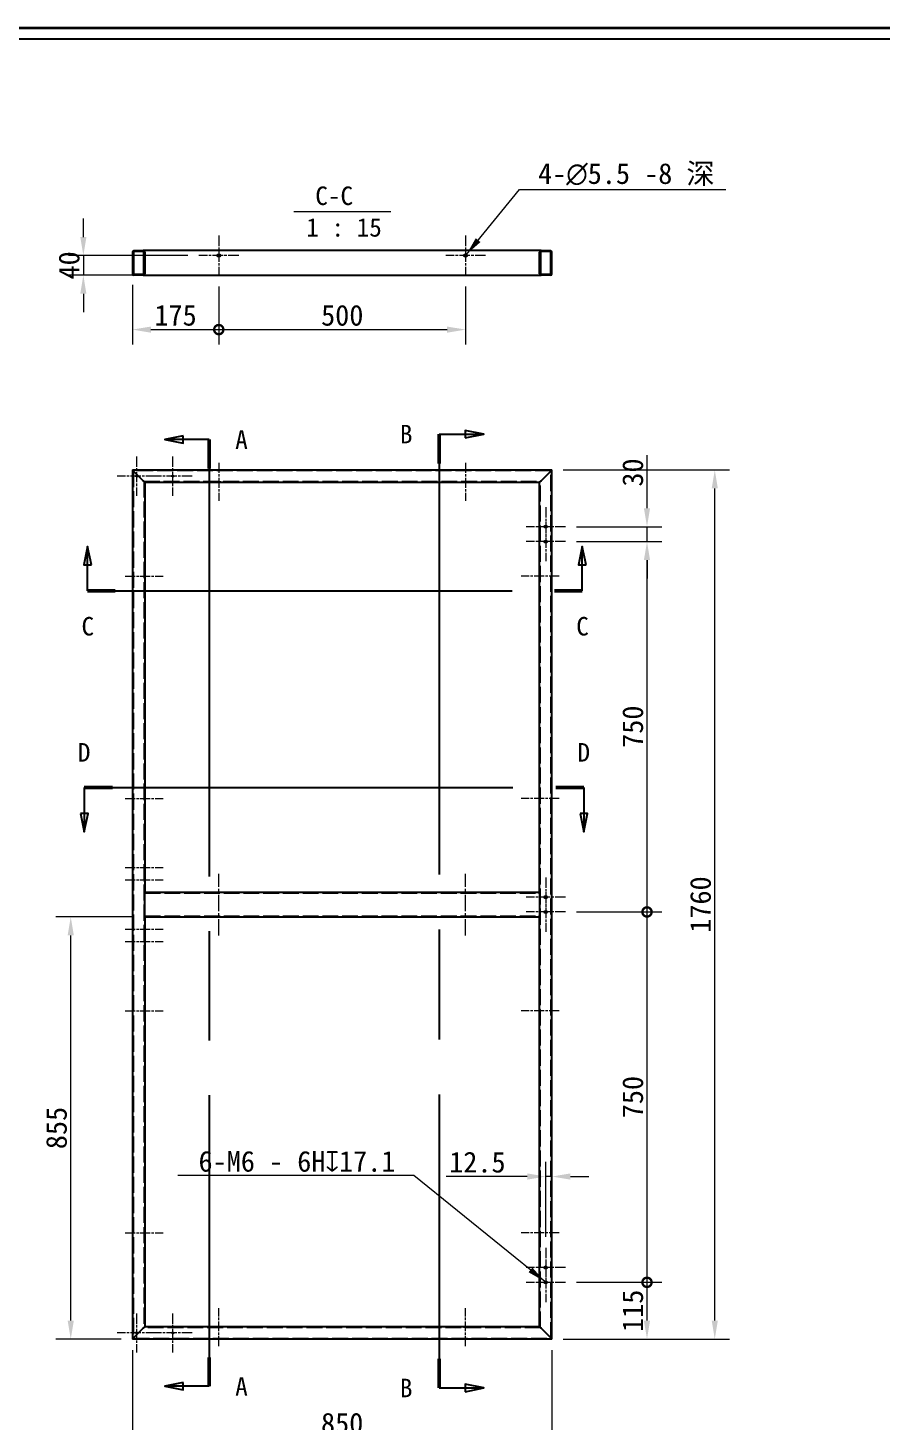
# Model space of a CAD drawing. Header units: millimetres. Extents: x 90 to 6218, y 82 to 4373.
# Drawn here: x 1425 to 3154, y 1551 to 4373 of the extents above; entities that cross this region are included whole.
import ezdxf

# ---------------------------------------------------------------- set-up
doc = ezdxf.new("R2010")
doc.units = ezdxf.units.MM
doc.header["$LTSCALE"] = 15
doc.linetypes.add('CHAIN', pattern=[0.3543, 0.2362, -0.0295, 0.0591, -0.0295])
doc.linetypes.add('DASHED', pattern=[0.2067, 0.1654, -0.0413])
for name, color, linetype, lineweight, true_color in [('中心标记 (ISO)', 1, 'CHAIN', 18, 0xff0000), ('中心线 (ISO)', 1, 'CHAIN', 18, 0xff0000), ('剖切线 (ISO)', 7, 'CHAIN', 25, 0x008000), ('尺寸 (ISO)', 7, 'Continuous', 18, 0x008000), ('符号 (ISO)', 7, 'Continuous', 18, 0x008000), ('隐藏 (ISO)', 5, 'DASHED', 18, 0x0000ff)]:
    doc.layers.add(name, color=color, linetype=linetype, lineweight=lineweight, true_color=true_color)
doc.layers.add('可见 (ISO)', color=7, linetype='Continuous', lineweight=25)
doc.layers.add('图框 (ISO)', color=7, linetype='Continuous', lineweight=35)
doc.styles.add('HZ_33', font='simfang.ttf')
doc.styles.add('文本样式74', font='SimSun.ttf')
doc.styles.add('最新国标', font='simfang.ttf')
doc.dimstyles.new('默认 (GB)', dxfattribs={"dimscale": 15, "dimtxt": 2.8, "dimasz": 2.5, "dimexe": 2, "dimexo": 1.5, "dimgap": 0.5, "dimtad": 1, "dimtoh": 1, "dimdsep": 46, "dimtxsty": '最新国标', "dimcen": 0.09, "dimdle": 10, "dimclrd": 256, "dimclre": 256, "dimclrt": 256, "dimaunit": 1, "dimadec": 3, "dimazin": 2, "dimtfac": 0.535714, "dimtdec": 3, "dimtmove": 0, "dimatfit": 3, "dimfxl": 0, "dimtolj": 1, "dimlwd": -1, "dimlwe": -1, "dimarcsym": 0})
doc.dimstyles.new('默认 (GB)$7', dxfattribs={"dimscale": 15, "dimtxt": 2.8, "dimasz": 2.5, "dimexe": 2, "dimexo": 1.5, "dimgap": 0.5, "dimtad": 1, "dimtoh": 1, "dimdsep": 46, "dimtxsty": '最新国标', "dimcen": 0.09, "dimdle": 10, "dimclrd": 256, "dimclre": 256, "dimclrt": 256, "dimaunit": 1, "dimadec": 3, "dimazin": 2, "dimtfac": 0.535714, "dimtdec": 3, "dimtmove": 0, "dimatfit": 3, "dimfxl": 0, "dimtolj": 1, "dimlwd": -1, "dimlwe": -1, "dimarcsym": 0})

# ---------------------------------------------------------------- blocks, each defined once
blk = doc.blocks.new('图框 最新国标')
at = {"layer": '图框 (ISO)'}
blk.add_line((6, 291.5), (414.5, 291.5), dxfattribs=at)
at = {"layer": '图框 (ISO)', "color": 7, "linetype": 'Continuous', "lineweight": 25}
blk.add_line((18, 290), (413, 290), dxfattribs=at)
blk.add_line((18, 290), (413, 290), dxfattribs=at)
at = {"layer": '图框 (ISO)', "style": '文本样式74'}
blk.add_attdef('零件代号_001', (44.45, 287.25), '', height=2.5, rotation=180, dxfattribs=at)
blk = doc.blocks.new('二维转换剖视图0')
at = {"layer": '剖切线 (ISO)', "linetype": 'Continuous'}
for p, q in [((115.98, 236.43), (113.48, 235.93)), ((115.98, 235.93), (113.48, 235.93)), ((113.48, 235.93), (115.98, 235.43)), ((115.98, 235.43), (115.98, 236.43)), ((119.48, 235.93), (115.98, 235.93)), ((115.98, 108.62), (113.48, 108.12)), ((115.98, 108.12), (113.48, 108.12)), ((113.48, 108.12), (115.98, 107.62)), ((115.98, 107.62), (115.98, 108.62)), ((119.48, 108.12), (115.98, 108.12))]:
    blk.add_line(p, q, dxfattribs=at)
at = {"layer": '剖切线 (ISO)', "linetype": 'CHAIN', "ltscale": 16.654572}
blk.add_line((119.48, 235.93), (119.48, 108.12), dxfattribs=at)
at = {"layer": '剖切线 (ISO)', "linetype": 'Continuous', "lineweight": 50}
for p, q in [((119.48, 235.93), (119.48, 232.03)), ((119.48, 112.02), (119.48, 108.12))]:
    blk.add_line(p, q, dxfattribs=at)
at = {"layer": '剖切线 (ISO)', "linetype": 'Continuous', "flags": 128}
for points in [[(115.98, 236.43), (113.48, 235.93), (115.98, 235.43), (115.98, 236.43)], [(115.98, 108.62), (113.48, 108.12), (115.98, 107.62), (115.98, 108.62)]]:
    blk.add_lwpolyline(points, dxfattribs=at)
at = {"layer": '剖切线 (ISO)'}
for points in [[(115.98, 236.43), (113.48, 235.93), (115.98, 235.43), (115.98, 236.43)], [(115.98, 108.62), (113.48, 108.12), (115.98, 107.62), (115.98, 108.62)]]:
    blk.add_solid(points, dxfattribs=at)
at = {"layer": '剖切线 (ISO)', "char_height": 2.5, "attachment_point": 7, "style": 'HZ_33'}
for insert in [(122.99, 234.65), (122.99, 106.84)]:
    blk.add_mtext('A', dxfattribs=dict(at, insert=insert))
blk = doc.blocks.new('二维转换剖视图1')
at = {"layer": '剖切线 (ISO)', "linetype": 'Continuous'}
for p, q in [((156.56, 236.66), (154.06, 237.16)), ((154.06, 237.16), (154.06, 236.16)), ((150.56, 236.66), (154.06, 236.66)), ((154.06, 236.66), (156.56, 236.66)), ((154.06, 236.16), (156.56, 236.66)), ((150.56, 107.89), (154.06, 107.89)), ((156.56, 107.89), (154.06, 108.39)), ((154.06, 108.39), (154.06, 107.39)), ((154.06, 107.89), (156.56, 107.89)), ((154.06, 107.39), (156.56, 107.89))]:
    blk.add_line(p, q, dxfattribs=at)
at = {"layer": '剖切线 (ISO)', "linetype": 'CHAIN', "ltscale": 16.77726}
blk.add_line((150.56, 236.66), (150.56, 107.89), dxfattribs=at)
at = {"layer": '剖切线 (ISO)', "linetype": 'Continuous', "lineweight": 50}
for p, q in [((150.56, 236.66), (150.56, 232.71)), ((150.56, 111.83), (150.56, 107.89))]:
    blk.add_line(p, q, dxfattribs=at)
at = {"layer": '剖切线 (ISO)', "linetype": 'Continuous', "flags": 128}
for points in [[(154.06, 236.16), (156.56, 236.66), (154.06, 237.16), (154.06, 236.16)], [(154.06, 107.39), (156.56, 107.89), (154.06, 108.39), (154.06, 107.39)]]:
    blk.add_lwpolyline(points, dxfattribs=at)
at = {"layer": '剖切线 (ISO)'}
for points in [[(154.06, 236.16), (156.56, 236.66), (154.06, 237.16), (154.06, 236.16)], [(154.06, 107.39), (156.56, 107.89), (154.06, 108.39), (154.06, 107.39)]]:
    blk.add_solid(points, dxfattribs=at)
at = {"layer": '剖切线 (ISO)', "char_height": 2.5, "attachment_point": 7, "style": 'HZ_33'}
for insert in [(145.24, 235.41), (145.24, 106.64)]:
    blk.add_mtext('B', dxfattribs=dict(at, insert=insert))
blk = doc.blocks.new('二维转换剖视图2')
at = {"layer": '剖切线 (ISO)', "linetype": 'Continuous'}
for p, q in [((103.06, 221.49), (102.56, 218.99)), ((103.06, 218.99), (103.06, 221.49)), ((103.56, 218.99), (103.06, 221.49)), ((169.88, 221.49), (169.38, 218.99)), ((169.88, 218.99), (169.88, 221.49)), ((170.38, 218.99), (169.88, 221.49)), ((102.56, 218.99), (103.56, 218.99)), ((103.06, 215.49), (103.06, 218.99)), ((169.38, 218.99), (170.38, 218.99)), ((169.88, 215.49), (169.88, 218.99))]:
    blk.add_line(p, q, dxfattribs=at)
at = {"layer": '剖切线 (ISO)', "linetype": 'CHAIN', "ltscale": 16.187557}
blk.add_line((103.06, 215.49), (169.88, 215.49), dxfattribs=at)
at = {"layer": '剖切线 (ISO)', "linetype": 'Continuous', "lineweight": 50}
for p, q in [((103.06, 215.49), (106.79, 215.49)), ((166.14, 215.49), (169.88, 215.49))]:
    blk.add_line(p, q, dxfattribs=at)
at = {"layer": '剖切线 (ISO)', "linetype": 'Continuous', "flags": 128}
for points in [[(103.56, 218.99), (103.06, 221.49), (102.56, 218.99), (103.56, 218.99)], [(170.38, 218.99), (169.88, 221.49), (169.38, 218.99), (170.38, 218.99)]]:
    blk.add_lwpolyline(points, dxfattribs=at)
at = {"layer": '剖切线 (ISO)'}
for points in [[(103.56, 218.99), (103.06, 221.49), (102.56, 218.99), (103.56, 218.99)], [(170.38, 218.99), (169.88, 221.49), (169.38, 218.99), (170.38, 218.99)]]:
    blk.add_solid(points, dxfattribs=at)
at = {"layer": '剖切线 (ISO)', "char_height": 2.5, "attachment_point": 7, "style": 'HZ_33'}
for insert in [(102.23, 209.43), (169.06, 209.43)]:
    blk.add_mtext('C', dxfattribs=dict(at, insert=insert))
blk = doc.blocks.new('二维转换剖视图3')
at = {"layer": '剖切线 (ISO)', "linetype": 'CHAIN', "ltscale": 16.344156}
blk.add_line((102.61, 188.95), (170.1, 188.95), dxfattribs=at)
at = {"layer": '剖切线 (ISO)', "linetype": 'Continuous', "lineweight": 50}
for p, q in [((102.61, 188.95), (106.4, 188.95)), ((166.31, 188.95), (170.1, 188.95))]:
    blk.add_line(p, q, dxfattribs=at)
at = {"layer": '剖切线 (ISO)', "linetype": 'Continuous'}
for p, q in [((102.61, 188.95), (102.61, 185.45)), ((170.1, 188.95), (170.1, 185.45)), ((102.11, 185.45), (102.61, 182.95)), ((103.11, 185.45), (102.11, 185.45)), ((102.61, 185.45), (102.61, 182.95)), ((102.61, 182.95), (103.11, 185.45)), ((169.6, 185.45), (170.1, 182.95)), ((170.6, 185.45), (169.6, 185.45)), ((170.1, 185.45), (170.1, 182.95)), ((170.1, 182.95), (170.6, 185.45))]:
    blk.add_line(p, q, dxfattribs=at)
at = {"layer": '剖切线 (ISO)', "linetype": 'Continuous', "flags": 128}
for points in [[(102.11, 185.45), (102.61, 182.95), (103.11, 185.45), (102.11, 185.45)], [(169.6, 185.45), (170.1, 182.95), (170.6, 185.45), (169.6, 185.45)]]:
    blk.add_lwpolyline(points, dxfattribs=at)
at = {"layer": '剖切线 (ISO)'}
for points in [[(102.11, 185.45), (102.61, 182.95), (103.11, 185.45), (102.11, 185.45)], [(169.6, 185.45), (170.1, 182.95), (170.6, 185.45), (169.6, 185.45)]]:
    blk.add_solid(points, dxfattribs=at)
at = {"layer": '剖切线 (ISO)', "char_height": 2.5, "attachment_point": 7, "style": 'HZ_33'}
for insert in [(101.74, 192.45), (169.23, 192.45)]:
    blk.add_mtext('D', dxfattribs=dict(at, insert=insert))
blk = doc.blocks.new('*D23')
at = {"layer": 'Defpoints', "color": 0, "transparency": 16777216}
for p in [(1636.6, 1717.3), (2486.6, 1717.3), (2486.6, 1518.1)]:
    blk.add_point(p, dxfattribs=at)
at = {"layer": '尺寸 (ISO)', "color": 116, "true_color": 0x00803f, "transparency": 16777216}
for p, q in [((1636.6, 1694.8), (1636.6, 1488.1)), ((2486.6, 1694.8), (2486.6, 1488.1)), ((1674.1, 1518.1), (2449.1, 1518.1))]:
    blk.add_line(p, q, dxfattribs=at)
for points in [[(1674.1, 1524.3), (1674.1, 1511.8), (1636.6, 1518.1)], [(2449.1, 1524.3), (2449.1, 1511.8), (2486.6, 1518.1)]]:
    blk.add_solid(points, dxfattribs=at)
at = {"layer": '尺寸 (ISO)', "transparency": 16777216, "insert": (2061.6, 1546.8), "char_height": 42, "attachment_point": 5, "style": '最新国标'}
blk.add_mtext('\\A1;850', dxfattribs=at)
blk = doc.blocks.new('_DotSmall')
at = {"color": 0, "linetype": 'ByBlock', "const_width": 0.5}
blk.add_lwpolyline([(-0.0625, 0, 1), (0.0625, 0, 1)], format="xyb", close=True, dxfattribs=at)
blk = doc.blocks.new('*D24')
at = {"layer": 'Defpoints', "color": 0, "transparency": 16777216}
for p in [(2514.1, 1832.3), (2679.3, 1832.3), (2486.6, 1717.3)]:
    blk.add_point(p, dxfattribs=at)
at = {"layer": '尺寸 (ISO)', "color": 116, "true_color": 0x00803f, "transparency": 16777216}
for p, q in [((2536.6, 1832.3), (2709.3, 1832.3)), ((2679.3, 1754.8), (2679.3, 1832.3)), ((2509.1, 1717.3), (2709.3, 1717.3))]:
    blk.add_line(p, q, dxfattribs=at)
blk.add_solid([(2673, 1754.8), (2685.5, 1754.8), (2679.3, 1717.3)], dxfattribs=at)
at = {"layer": '尺寸 (ISO)', "color": 116, "true_color": 0x00803f, "transparency": 16777216, "xscale": 37.5, "yscale": 37.5, "zscale": 37.5, "rotation": 90}
blk.add_blockref('_DotSmall', (2679.3, 1832.3), dxfattribs=at)
at = {"layer": '尺寸 (ISO)', "transparency": 16777216, "insert": (2650.6, 1774.6), "char_height": 42, "attachment_point": 5, "rotation": 90, "style": '最新国标'}
blk.add_mtext('\\A1;115', dxfattribs=at)
blk = doc.blocks.new('*D25')
at = {"layer": 'Defpoints', "color": 0, "transparency": 16777216}
for p in [(2514.1, 2582.3), (2679.3, 2582.3), (2514.1, 1832.3)]:
    blk.add_point(p, dxfattribs=at)
at = {"layer": '尺寸 (ISO)', "color": 116, "true_color": 0x00803f, "transparency": 16777216}
for p, q in [((2536.6, 2582.3), (2709.3, 2582.3)), ((2679.3, 1832.3), (2679.3, 2582.3)), ((2536.6, 1832.3), (2709.3, 1832.3))]:
    blk.add_line(p, q, dxfattribs=at)
at = {"layer": '尺寸 (ISO)', "color": 116, "true_color": 0x00803f, "transparency": 16777216, "xscale": 37.5, "yscale": 37.5, "zscale": 37.5}
for p, rotation in [((2679.3, 2582.3), 90), ((2679.3, 1832.3), 270)]:
    blk.add_blockref('_DotSmall', p, dxfattribs=dict(at, rotation=rotation))
at = {"layer": '尺寸 (ISO)', "transparency": 16777216, "insert": (2650.6, 2207.4), "char_height": 42, "attachment_point": 5, "rotation": 90, "style": '最新国标'}
blk.add_mtext('\\A1;750', dxfattribs=at)
blk = doc.blocks.new('*D26')
at = {"layer": 'Defpoints', "color": 0, "transparency": 16777216}
for p in [(2514.1, 3332.3), (2679.3, 3332.3), (2514.1, 2582.3)]:
    blk.add_point(p, dxfattribs=at)
at = {"layer": '尺寸 (ISO)', "color": 116, "true_color": 0x00803f, "transparency": 16777216}
for p, q in [((2536.6, 3332.3), (2709.3, 3332.3)), ((2679.3, 2582.3), (2679.3, 3294.8)), ((2536.6, 2582.3), (2709.3, 2582.3))]:
    blk.add_line(p, q, dxfattribs=at)
blk.add_solid([(2673, 3294.8), (2685.5, 3294.8), (2679.3, 3332.3)], dxfattribs=at)
at = {"layer": '尺寸 (ISO)', "color": 116, "true_color": 0x00803f, "transparency": 16777216, "xscale": 37.5, "yscale": 37.5, "zscale": 37.5, "rotation": 270}
blk.add_blockref('_DotSmall', (2679.3, 2582.3), dxfattribs=at)
at = {"layer": '尺寸 (ISO)', "transparency": 16777216, "insert": (2650.6, 2957.4), "char_height": 42, "attachment_point": 5, "rotation": 90, "style": '最新国标'}
blk.add_mtext('\\A1;750', dxfattribs=at)
blk = doc.blocks.new('*D27')
at = {"layer": 'Defpoints', "color": 0, "transparency": 16777216}
for p in [(2514.1, 3362.3), (2514.1, 3332.3), (2679.3, 3332.3)]:
    blk.add_point(p, dxfattribs=at)
at = {"layer": '尺寸 (ISO)', "color": 116, "true_color": 0x00803f, "transparency": 16777216}
for p, q in [((2679.3, 3399.8), (2679.3, 3507)), ((2536.6, 3362.3), (2709.3, 3362.3)), ((2679.3, 3332.3), (2679.3, 3362.3)), ((2536.6, 3332.3), (2709.3, 3332.3)), ((2679.3, 3294.8), (2679.3, 3257.3))]:
    blk.add_line(p, q, dxfattribs=at)
for points in [[(2673, 3399.8), (2685.5, 3399.8), (2679.3, 3362.3)], [(2673, 3294.8), (2685.5, 3294.8), (2679.3, 3332.3)]]:
    blk.add_solid(points, dxfattribs=at)
at = {"layer": '尺寸 (ISO)', "transparency": 16777216, "insert": (2650.6, 3472.1), "char_height": 42, "attachment_point": 5, "rotation": 90, "style": '最新国标'}
blk.add_mtext('\\A1;30', dxfattribs=at)
blk = doc.blocks.new('*D28')
at = {"layer": 'Defpoints', "color": 0, "transparency": 16777216}
for p in [(2486.6, 3477.3), (2816.6, 3477.3), (2486.6, 1717.3)]:
    blk.add_point(p, dxfattribs=at)
at = {"layer": '尺寸 (ISO)', "color": 116, "true_color": 0x00803f, "transparency": 16777216}
for p, q in [((2509.1, 3477.3), (2846.6, 3477.3)), ((2816.6, 1754.8), (2816.6, 3439.8)), ((2509.1, 1717.3), (2846.6, 1717.3))]:
    blk.add_line(p, q, dxfattribs=at)
for points in [[(2810.4, 3439.8), (2822.9, 3439.8), (2816.6, 3477.3)], [(2810.4, 1754.8), (2822.9, 1754.8), (2816.6, 1717.3)]]:
    blk.add_solid(points, dxfattribs=at)
at = {"layer": '尺寸 (ISO)', "transparency": 16777216, "insert": (2787.9, 2597.3), "char_height": 42, "attachment_point": 5, "rotation": 90, "style": '最新国标'}
blk.add_mtext('\\A1;1760', dxfattribs=at)
blk = doc.blocks.new('*D29')
at = {"layer": 'Defpoints', "color": 0, "transparency": 16777216}
for p in [(2486.6, 2046.5), (2486.6, 2038.8), (2474.1, 1902.2)]:
    blk.add_point(p, dxfattribs=at)
at = {"layer": '尺寸 (ISO)', "color": 116, "true_color": 0x00803f, "transparency": 16777216}
for p, q in [((2474.1, 1924.7), (2474.1, 2076.5)), ((2436.6, 2046.5), (2272.1, 2046.5)), ((2486.6, 2046.5), (2474.1, 2046.5)), ((2524.1, 2046.5), (2561.6, 2046.5))]:
    blk.add_line(p, q, dxfattribs=at)
for points in [[(2436.6, 2052.8), (2436.6, 2040.3), (2474.1, 2046.5)], [(2524.1, 2052.8), (2524.1, 2040.3), (2486.6, 2046.5)]]:
    blk.add_solid(points, dxfattribs=at)
at = {"layer": '尺寸 (ISO)', "transparency": 16777216, "insert": (2335.6, 2075.4), "char_height": 42, "attachment_point": 5, "style": '最新国标'}
blk.add_mtext('\\A1;12.5', dxfattribs=at)
blk = doc.blocks.new('*D35')
at = {"layer": 'Defpoints', "color": 0, "transparency": 16777216}
for p in [(1511.6, 2572.3), (1661.6, 2572.3), (1636.6, 1717.3)]:
    blk.add_point(p, dxfattribs=at)
at = {"layer": '尺寸 (ISO)', "color": 116, "true_color": 0x00803f, "transparency": 16777216}
for p, q in [((1639.1, 2572.3), (1481.6, 2572.3)), ((1511.6, 1754.8), (1511.6, 2534.8)), ((1614.1, 1717.3), (1481.6, 1717.3))]:
    blk.add_line(p, q, dxfattribs=at)
for points in [[(1505.4, 2534.8), (1517.9, 2534.8), (1511.6, 2572.3)], [(1505.4, 1754.8), (1517.9, 1754.8), (1511.6, 1717.3)]]:
    blk.add_solid(points, dxfattribs=at)
at = {"layer": '尺寸 (ISO)', "transparency": 16777216, "insert": (1482.9, 2144.8), "char_height": 42, "attachment_point": 5, "rotation": 90, "style": '最新国标'}
blk.add_mtext('\\A1;855', dxfattribs=at)
blk = doc.blocks.new('*D40')
at = {"layer": 'Defpoints', "color": 0, "transparency": 16777216}
for p in [(1636.6, 3874.5), (1811.6, 3871.2), (1811.6, 3761.5)]:
    blk.add_point(p, dxfattribs=at)
at = {"layer": '尺寸 (ISO)', "color": 116, "true_color": 0x00803f, "transparency": 16777216}
for p, q in [((1636.6, 3852), (1636.6, 3731.5)), ((1811.6, 3848.7), (1811.6, 3731.5)), ((1674.1, 3761.5), (1811.6, 3761.5))]:
    blk.add_line(p, q, dxfattribs=at)
blk.add_solid([(1674.1, 3767.7), (1674.1, 3755.2), (1636.6, 3761.5)], dxfattribs=at)
at = {"layer": '尺寸 (ISO)', "color": 116, "true_color": 0x00803f, "transparency": 16777216, "xscale": 37.5, "yscale": 37.5, "zscale": 37.5}
blk.add_blockref('_DotSmall', (1811.6, 3761.5), dxfattribs=at)
at = {"layer": '尺寸 (ISO)', "transparency": 16777216, "insert": (1724, 3790.2), "char_height": 42, "attachment_point": 5, "style": '最新国标'}
blk.add_mtext('\\A1;175', dxfattribs=at)
blk = doc.blocks.new('*D41')
at = {"layer": 'Defpoints', "color": 0, "transparency": 16777216}
for p in [(1811.6, 3871.2), (2311.6, 3871.2), (2311.6, 3761.5)]:
    blk.add_point(p, dxfattribs=at)
at = {"layer": '尺寸 (ISO)', "color": 116, "true_color": 0x00803f, "transparency": 16777216}
for p, q in [((1811.6, 3848.7), (1811.6, 3731.5)), ((2311.6, 3848.7), (2311.6, 3731.5)), ((1811.6, 3761.5), (2274.1, 3761.5))]:
    blk.add_line(p, q, dxfattribs=at)
blk.add_solid([(2274.1, 3767.7), (2274.1, 3755.2), (2311.6, 3761.5)], dxfattribs=at)
at = {"layer": '尺寸 (ISO)', "color": 116, "true_color": 0x00803f, "transparency": 16777216, "xscale": 37.5, "yscale": 37.5, "zscale": 37.5, "rotation": 180}
blk.add_blockref('_DotSmall', (1811.6, 3761.5), dxfattribs=at)
at = {"layer": '尺寸 (ISO)', "transparency": 16777216, "insert": (2061.8, 3790.2), "char_height": 42, "attachment_point": 5, "style": '最新国标'}
blk.add_mtext('\\A1;500', dxfattribs=at)
blk = doc.blocks.new('*D51')
at = {"layer": 'Defpoints', "color": 0, "transparency": 16777216}
for p in [(1771.4, 3911.5), (1537.2, 3871.5), (1658.6, 3871.5)]:
    blk.add_point(p, dxfattribs=at)
at = {"layer": '尺寸 (ISO)', "color": 116, "true_color": 0x00803f, "transparency": 16777216}
for p, q in [((1537.2, 3949), (1537.2, 3986.5)), ((1748.9, 3911.5), (1507.2, 3911.5)), ((1537.2, 3911.5), (1537.2, 3871.5)), ((1636.1, 3871.5), (1507.2, 3871.5)), ((1537.2, 3834), (1537.2, 3796.5))]:
    blk.add_line(p, q, dxfattribs=at)
for points in [[(1530.9, 3949), (1543.4, 3949), (1537.2, 3911.5)], [(1530.9, 3834), (1543.4, 3834), (1537.2, 3871.5)]]:
    blk.add_solid(points, dxfattribs=at)
at = {"layer": '尺寸 (ISO)', "transparency": 16777216, "insert": (1508.4, 3891.5), "char_height": 42, "attachment_point": 5, "rotation": 90, "style": '最新国标'}
blk.add_mtext('\\A1;40', dxfattribs=at)

msp = doc.modelspace()

# ---------------------------------------------------------------- linework, layer by layer
at = {"layer": '中心标记 (ISO)', "ltscale": 5.96338}
for p, q in [((1811.649, 3951.732), (1811.649, 3871.232)), ((2311.649, 3951.732), (2311.649, 3871.232)), ((1851.899, 3911.482), (1771.399, 3911.482)), ((2351.899, 3911.482), (2271.399, 3911.482))]:
    msp.add_line(p, q, dxfattribs=at)
at = {"layer": '中心标记 (ISO)', "ltscale": 5.862186}
for p, q in [((1645.149, 3504.336), (1645.149, 3425.202)), ((1718.149, 3504.336), (1718.149, 3425.202)), ((1684.716, 3464.769), (1605.582, 3464.769)), ((1757.716, 3464.769), (1678.582, 3464.769)), ((1645.149, 1769.336), (1645.149, 1690.202)), ((1718.149, 1769.336), (1718.149, 1690.202)), ((1684.716, 1729.769), (1605.582, 1729.769)), ((1757.716, 1729.769), (1678.582, 1729.769))]:
    msp.add_line(p, q, dxfattribs=at)
at = {"layer": '中心标记 (ISO)', "ltscale": 5.920191}
for p, q in [((2474.149, 3402.227), (2474.149, 3322.31)), ((2514.107, 3362.269), (2434.19, 3362.269)), ((2474.149, 3372.227), (2474.149, 3292.31)), ((2514.107, 3332.269), (2434.19, 3332.269)), ((2474.149, 2652.227), (2474.149, 2572.31)), ((2514.107, 2612.269), (2434.19, 2612.269)), ((2474.149, 2622.227), (2474.149, 2542.31)), ((2514.107, 2582.269), (2434.19, 2582.269)), ((2474.149, 1902.227), (2474.149, 1822.31)), ((2514.107, 1862.269), (2434.19, 1862.269)), ((2474.149, 1872.227), (2474.149, 1792.31)), ((2514.107, 1832.269), (2434.19, 1832.269))]:
    msp.add_line(p, q, dxfattribs=at)
at = {"layer": '中心线 (ISO)', "ltscale": 5.704098}
for p, q in [((1811.649, 3491.769), (1811.649, 3414.769)), ((2311.649, 3491.769), (2311.649, 3414.769)), ((1622.149, 3262.269), (1699.149, 3262.269)), ((2501.149, 3262.269), (2424.149, 3262.269)), ((1622.149, 2812.269), (1699.149, 2812.269)), ((2501.149, 2812.269), (2424.149, 2812.269)), ((1622.149, 2672.269), (1699.149, 2672.269)), ((1622.149, 2647.269), (1699.149, 2647.269)), ((1622.149, 2547.269), (1699.149, 2547.269)), ((1622.149, 2522.269), (1699.149, 2522.269)), ((1622.149, 2382.269), (1699.149, 2382.269)), ((2501.149, 2382.269), (2424.149, 2382.269)), ((1622.149, 1932.269), (1699.149, 1932.269)), ((2501.149, 1932.269), (2424.149, 1932.269)), ((1811.649, 1702.769), (1811.649, 1779.769)), ((2311.649, 1702.769), (2311.649, 1779.769))]:
    msp.add_line(p, q, dxfattribs=at)
at = {"layer": '中心线 (ISO)', "ltscale": 9.259962}
for p, q in [((1811.649, 2534.769), (1811.649, 2659.769)), ((2311.649, 2534.769), (2311.649, 2659.769))]:
    msp.add_line(p, q, dxfattribs=at)
at = {"layer": '可见 (ISO)'}
for p, q in [((1636.649, 3918.482), (1636.649, 3874.482)), ((1638.649, 3918.482), (1638.649, 3874.482)), ((1639.649, 3921.482), (1658.649, 3921.482)), ((1658.649, 3919.482), (1639.649, 3919.482)), ((2464.649, 3921.482), (1658.649, 3921.482)), ((1659.649, 3874.482), (1659.649, 3918.482)), ((1661.649, 3918.482), (1661.649, 3874.482)), ((2461.649, 3874.482), (2461.649, 3918.482)), ((2463.649, 3918.482), (2463.649, 3874.482)), ((2464.649, 3921.482), (2483.649, 3921.482)), ((2483.649, 3919.482), (2464.649, 3919.482)), ((2484.649, 3874.482), (2484.649, 3918.482)), ((2486.649, 3874.482), (2486.649, 3918.482)), ((1639.649, 3873.482), (1658.649, 3873.482)), ((1658.649, 3871.482), (1639.649, 3871.482)), ((1658.649, 3871.482), (2464.649, 3871.482)), ((2464.649, 3873.482), (2483.649, 3873.482)), ((2483.649, 3871.482), (2464.649, 3871.482)), ((1636.649, 3477.269), (1636.649, 1717.269)), ((1636.649, 3477.269), (1639.649, 3474.269)), ((1636.649, 3477.269), (2486.649, 3477.269)), ((1639.649, 3474.269), (1636.649, 3477.269)), ((1658.649, 3455.269), (1639.649, 3474.269)), ((1639.649, 3474.269), (1658.649, 3455.269)), ((2483.649, 3474.269), (2464.649, 3455.269)), ((2464.649, 3455.269), (2483.649, 3474.269)), ((2483.649, 3474.269), (2486.649, 3477.269)), ((2486.649, 3477.269), (2483.649, 3474.269)), ((2486.649, 1717.269), (2486.649, 3477.269)), ((1658.649, 3455.269), (1661.649, 3452.269)), ((1661.649, 3452.269), (1658.649, 3455.269)), ((1661.649, 3452.269), (1661.649, 2622.269)), ((1661.649, 3452.269), (2461.649, 3452.269)), ((2461.649, 3452.269), (2464.649, 3455.269)), ((2464.649, 3455.269), (2461.649, 3452.269)), ((2461.649, 2622.269), (2461.649, 3452.269)), ((1661.649, 2622.269), (1661.649, 2619.269)), ((1661.649, 2622.269), (2461.649, 2622.269)), ((1661.649, 2575.269), (1661.649, 2619.269)), ((2461.649, 2619.269), (2461.649, 2622.269)), ((2461.649, 2619.269), (2461.649, 2575.269)), ((1661.649, 2575.269), (1661.649, 2572.269)), ((1661.649, 2572.269), (2461.649, 2572.269)), ((1661.649, 2572.269), (1661.649, 1742.269)), ((2461.649, 2572.269), (2461.649, 2575.269)), ((2461.649, 1742.269), (2461.649, 2572.269)), ((1639.649, 1720.269), (1658.649, 1739.269)), ((1658.649, 1739.269), (1639.649, 1720.269)), ((1661.649, 1742.269), (1658.649, 1739.269)), ((1658.649, 1739.269), (1661.649, 1742.269)), ((2461.649, 1742.269), (1661.649, 1742.269)), ((2464.649, 1739.269), (2461.649, 1742.269)), ((2461.649, 1742.269), (2464.649, 1739.269)), ((2464.649, 1739.269), (2483.649, 1720.269)), ((2483.649, 1720.269), (2464.649, 1739.269)), ((1639.649, 1720.269), (1636.649, 1717.269)), ((1636.649, 1717.269), (1639.649, 1720.269)), ((2486.649, 1717.269), (1636.649, 1717.269)), ((2486.649, 1717.269), (2483.649, 1720.269)), ((2483.649, 1720.269), (2486.649, 1717.269))]:
    msp.add_line(p, q, dxfattribs=at)
for centre, radius in [((1811.649, 3911.482), 2.75), ((2311.649, 3911.482), 2.75), ((2474.149, 3362.269), 2.459), ((2474.149, 3332.269), 2.459), ((2474.149, 2612.269), 2.459), ((2474.149, 2582.269), 2.459), ((2474.149, 1862.269), 2.459), ((2474.149, 1832.269), 2.459)]:
    msp.add_circle(centre, radius, dxfattribs=at)
for centre, radius, start, end in [((1639.649, 3918.482), 3, 90, 180), ((1639.649, 3918.482), 1, 90, 180), ((1658.649, 3918.482), 3, 0, 90), ((1658.649, 3918.482), 1, 0, 90), ((2464.649, 3918.482), 3, 90, 180), ((2464.649, 3918.482), 1, 90, 180), ((2483.649, 3918.482), 3, 0, 90), ((2483.649, 3918.482), 1, 0, 90), ((1639.649, 3874.482), 3, 180, 270), ((1639.649, 3874.482), 1, 180, 270), ((1658.649, 3874.482), 1, 270, 0), ((1658.649, 3874.482), 3, 270, 0), ((2464.649, 3874.482), 3, 180, 270), ((2464.649, 3874.482), 1, 180, 270), ((2483.649, 3874.482), 1, 270, 0), ((2483.649, 3874.482), 3, 270, 0)]:
    msp.add_arc(centre, radius, start, end, dxfattribs=at)
at = {"layer": '符号 (ISO)'}
msp.add_line((1963.403, 4000.569), (2159.895, 4000.569), dxfattribs=at)
at = {"layer": '隐藏 (ISO)', "ltscale": 13.171169}
for p, q in [((1638.649, 3475.269), (1638.649, 1719.269)), ((2484.649, 1719.269), (2484.649, 3475.269))]:
    msp.add_line(p, q, dxfattribs=at)
at = {"layer": '隐藏 (ISO)', "ltscale": 12.993296}
for p, q in [((2484.649, 3475.269), (1638.649, 3475.269)), ((1638.649, 1719.269), (2484.649, 1719.269))]:
    msp.add_line(p, q, dxfattribs=at)
at = {"layer": '隐藏 (ISO)', "ltscale": 13.16224}
for p, q in [((1659.649, 3454.269), (1659.649, 1740.269)), ((2463.649, 1740.269), (2463.649, 3454.269))]:
    msp.add_line(p, q, dxfattribs=at)
at = {"layer": '隐藏 (ISO)', "ltscale": 12.965651}
for p, q in [((1659.649, 3454.269), (2463.649, 3454.269)), ((2463.649, 1740.269), (1659.649, 1740.269))]:
    msp.add_line(p, q, dxfattribs=at)
at = {"layer": '隐藏 (ISO)', "ltscale": 0.25386}
for p, q in [((1808.899, 3454.269), (1808.899, 3452.269)), ((1814.399, 3454.269), (1814.399, 3452.269)), ((2308.899, 3454.269), (2308.899, 3452.269)), ((2314.399, 3454.269), (2314.399, 3452.269)), ((1659.649, 3265.019), (1661.649, 3265.019)), ((1659.649, 3259.519), (1661.649, 3259.519)), ((2463.649, 3265.019), (2461.649, 3265.019)), ((2463.649, 3259.519), (2461.649, 3259.519)), ((1659.649, 2815.019), (1661.649, 2815.019)), ((1659.649, 2809.519), (1661.649, 2809.519)), ((2463.649, 2815.019), (2461.649, 2815.019)), ((2463.649, 2809.519), (2461.649, 2809.519)), ((1659.649, 2674.727), (1661.649, 2674.727)), ((1659.649, 2669.81), (1661.649, 2669.81)), ((1659.649, 2649.727), (1661.649, 2649.727)), ((1659.649, 2644.81), (1661.649, 2644.81)), ((1808.899, 2620.269), (1808.899, 2622.269)), ((1814.399, 2620.269), (1814.399, 2622.269)), ((2308.899, 2620.269), (2308.899, 2622.269)), ((2314.399, 2620.269), (2314.399, 2622.269)), ((1808.899, 2572.269), (1808.899, 2574.269)), ((1814.399, 2572.269), (1814.399, 2574.269)), ((2308.899, 2572.269), (2308.899, 2574.269)), ((2314.399, 2572.269), (2314.399, 2574.269)), ((1659.649, 2549.727), (1661.649, 2549.727)), ((1659.649, 2544.81), (1661.649, 2544.81)), ((1659.649, 2524.727), (1661.649, 2524.727)), ((1659.649, 2519.81), (1661.649, 2519.81)), ((1659.649, 2385.019), (1661.649, 2385.019)), ((1659.649, 2379.519), (1661.649, 2379.519)), ((2463.649, 2385.019), (2461.649, 2385.019)), ((2463.649, 2379.519), (2461.649, 2379.519)), ((1659.649, 1935.019), (1661.649, 1935.019)), ((1659.649, 1929.519), (1661.649, 1929.519)), ((2463.649, 1935.019), (2461.649, 1935.019)), ((2463.649, 1929.519), (2461.649, 1929.519)), ((1808.899, 1740.269), (1808.899, 1742.269)), ((1814.399, 1740.269), (1814.399, 1742.269)), ((2308.899, 1740.269), (2308.899, 1742.269)), ((2314.399, 1740.269), (2314.399, 1742.269))]:
    msp.add_line(p, q, dxfattribs=at)
at = {"layer": '隐藏 (ISO)', "ltscale": 12.901145}
for p, q in [((1661.649, 2620.269), (2461.649, 2620.269)), ((1661.649, 2574.269), (2461.649, 2574.269))]:
    msp.add_line(p, q, dxfattribs=at)
at = {"layer": '隐藏 (ISO)', "ltscale": 1.64903}
for centre in [(1645.149, 3464.769), (1718.149, 3464.769), (1645.149, 1729.769), (1718.149, 1729.769)]:
    msp.add_circle(centre, 2.067, dxfattribs=at)

# ---------------------------------------------------------------- block references
at = {"xscale": 15, "yscale": 15, "zscale": 15}
msp.add_blockref('图框 最新国标', (0, 0), dxfattribs=at)
at = {"layer": '剖切线 (ISO)', "xscale": 15, "yscale": 15, "zscale": 15}
for name in ['二维转换剖视图0', '二维转换剖视图1', '二维转换剖视图2', '二维转换剖视图3']:
    msp.add_blockref(name, (0, 0), dxfattribs=at)

# ---------------------------------------------------------------- texts
at = {"layer": '符号 (ISO)', "char_height": 42, "line_spacing_factor": 0.49, "style": '最新国标'}
for s, insert, width, attachment_point in [('4-\\fAIGDT|b0|i0;{\\H42.0000;n}\\fFangSong|b0|i0;{\\H42.0000;5.5 -8 深}', (2458.561, 4052.159), 396.82106, 7), ('6-M6 - 6H\\fAIGDT|b0|i0;{\\H42.0000;x}\\fFangSong|b0|i0;{\\H42.0000;17.1}', (2169.563, 2055.695), 462.25148, 9)]:
    msp.add_mtext(s, dxfattribs=dict(at, insert=insert, width=width, attachment_point=attachment_point))
at = {"layer": '符号 (ISO)', "char_height": 37.5, "attachment_point": 7, "style": 'HZ_33'}
for s, insert in [('C-C ', (2007.189, 4013.158)), (' 1 : 15', (1963.403, 3949.164))]:
    msp.add_mtext(s, dxfattribs=dict(at, insert=insert))

# ---------------------------------------------------------------- dimensions: what is measured, and where the dimension line sits
at = {"layer": '尺寸 (ISO)', "color": 116, "true_color": 0x00803f}
for base, p1, p2, angle, override, picture, middle in [((1537.18, 3871.482), (1771.399, 3911.482), (1658.649, 3871.482), 90, {"dimgap": 0.5, "dimtoh": 0, "dimdec": 2, "dimtol": 0, "dimlim": 0, "dimtp": 0, "dimtm": 0, "dimtdec": 3, "dimtofl": 1, "dimatfit": 1}, '*D51', (1537.18, 3891.482)), ((1811.649, 3761.482), (1636.649, 3874.482), (1811.649, 3871.232), 180, {"dimgap": 0.5, "dimtoh": 0, "dimdec": 2, "dimblk2": 'DotSmall', "dimsah": 1, "dimdle": 0, "dimtol": 0, "dimlim": 0, "dimtp": 0, "dimtm": 0, "dimtdec": 3, "dimtofl": 0, "dimatfit": 1}, '*D40', (1723.999, 3761.482)), ((2311.649, 3761.482), (1811.649, 3871.232), (2311.649, 3871.232), 180, {"dimgap": 0.5, "dimtoh": 0, "dimdec": 2, "dimblk1": 'DotSmall', "dimsah": 1, "dimdle": 0, "dimtol": 0, "dimlim": 0, "dimtp": 0, "dimtm": 0, "dimtdec": 3, "dimtofl": 0, "dimatfit": 1}, '*D41', (2061.799, 3761.482)), ((2679.295, 3332.269), (2514.107, 3362.269), (2514.107, 3332.269), 90, {"dimgap": 0.5, "dimtoh": 0, "dimdec": 2, "dimtol": 0, "dimlim": 0, "dimtp": 0, "dimtm": 0, "dimtdec": 3, "dimtofl": 1, "dimatfit": 1}, '*D27', (2679.295, 3472.129)), ((2816.649, 3477.269), (2486.649, 1717.269), (2486.649, 3477.269), 90, {"dimgap": 0.5, "dimtoh": 0, "dimdec": 2, "dimtol": 0, "dimlim": 0, "dimtp": 0, "dimtm": 0, "dimtdec": 3, "dimtofl": 0, "dimatfit": 1}, '*D28', (2816.649, 2597.269)), ((2679.295, 3332.269), (2514.107, 2582.269), (2514.107, 3332.269), 90, {"dimgap": 0.5, "dimtoh": 0, "dimdec": 2, "dimblk1": 'DotSmall', "dimsah": 1, "dimdle": 0, "dimtol": 0, "dimlim": 0, "dimtp": 0, "dimtm": 0, "dimtdec": 3, "dimtofl": 0, "dimatfit": 1}, '*D26', (2679.295, 2957.419)), ((1511.649, 2572.269), (1636.649, 1717.269), (1661.649, 2572.269), 90, {"dimgap": 0.5, "dimtoh": 0, "dimdec": 2, "dimtol": 0, "dimlim": 0, "dimtp": 0, "dimtm": 0, "dimtdec": 3, "dimtofl": 0, "dimatfit": 1}, '*D35', (1511.649, 2144.769)), ((2679.295, 2582.269), (2514.107, 1832.269), (2514.107, 2582.269), 90, {"dimgap": 0.5, "dimtoh": 0, "dimdec": 2, "dimblk1": 'DotSmall', "dimblk2": 'DotSmall', "dimsah": 1, "dimdle": 0, "dimtol": 0, "dimlim": 0, "dimtp": 0, "dimtm": 0, "dimtdec": 3, "dimtofl": 0, "dimatfit": 1}, '*D25', (2679.295, 2207.419)), ((2486.649, 2046.505), (2474.149, 1902.227), (2486.649, 2038.75), 180, {"dimgap": 0.5, "dimtoh": 0, "dimdec": 2, "dimse2": 1, "dimtol": 0, "dimlim": 0, "dimtp": 0, "dimtm": 0, "dimtdec": 3, "dimtofl": 1, "dimatfit": 1}, '*D29', (2335.609, 2046.505)), ((2679.295, 1832.269), (2486.649, 1717.269), (2514.107, 1832.269), 90, {"dimgap": 0.5, "dimtoh": 0, "dimdec": 2, "dimblk2": 'DotSmall', "dimsah": 1, "dimdle": 0, "dimtol": 0, "dimlim": 0, "dimtp": 0, "dimtm": 0, "dimtdec": 3, "dimtofl": 0, "dimatfit": 1}, '*D24', (2679.295, 1774.619)), ((2486.649, 1518.099), (1636.649, 1717.269), (2486.649, 1717.269), 180, {"dimgap": 0.5, "dimtoh": 0, "dimdec": 2, "dimtol": 0, "dimlim": 0, "dimtp": 0, "dimtm": 0, "dimtdec": 3, "dimtofl": 0, "dimatfit": 1}, '*D23', (2061.649, 1518.099))]:
    dim = msp.add_linear_dim(base=base, p1=p1, p2=p2, angle=angle, dimstyle='默认 (GB)', override=override, dxfattribs=at)
    dim.commit()
    dim.dimension.update_dxf_attribs({"geometry": picture, "text_midpoint": middle, "dimtype": 160})

# ---------------------------------------------------------------- leaders
at = {"layer": '符号 (ISO)', "annotation_type": 0, "has_hookline": 1}
for points, hookline_direction, text_width in [([(2313.322, 3913.665), (2421.061, 4045.159), (2458.561, 4045.159)], 0, 380.535), ([(2472.273, 1833.858), (2207.063, 2048.695), (2169.563, 2048.695)], 1, 440.601)]:
    msp.add_leader(points, dimstyle='默认 (GB)$7', override={"dimgap": 0, "dimtad": 1}, dxfattribs=dict(at, hookline_direction=hookline_direction, text_width=text_width))

doc.saveas('drawing.dxf')
